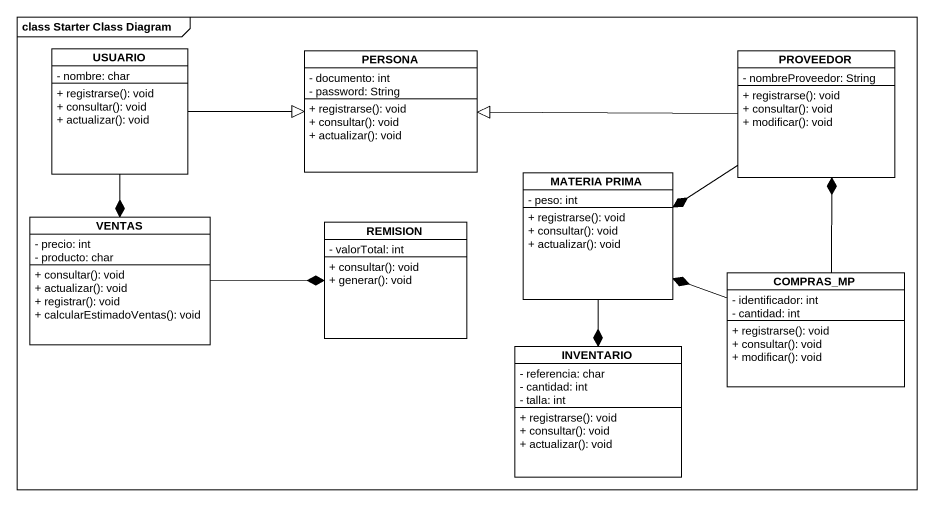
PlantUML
@startuml
mainframe class Starter Class Diagram
hide circle
hide empty members
skinparam classAttributeIconSize 0
class USUARIO {
  - nombre: char
  + registrarse(): void
  + consultar(): void
  + actualizar(): void
}
class PERSONA {
  - documento: int
  - password: String
  + registrarse(): void
  + consultar(): void
  + actualizar(): void
}
class PROVEEDOR {
  - nombreProveedor: String
  + registrarse(): void
  + consultar(): void
  + modificar(): void
}
class "MATERIA PRIMA" as MATERIA_PRIMA {
  - peso: int
  + registrarse(): void
  + consultar(): void
  + actualizar(): void
}
class VENTAS {
  - precio: int
  - producto: char
  + consultar(): void
  + actualizar(): void
  + registrar(): void
  + calcularEstimadoVentas(): void
}
class REMISION {
  - valorTotal: int
  + consultar(): void
  + generar(): void
}
class COMPRAS_MP {
  - identificador: int
  - cantidad: int
  + registrarse(): void
  + consultar(): void
  + modificar(): void
}
class INVENTARIO {
  - referencia: char
  - cantidad: int
  - talla: int
  + registrarse(): void
  + consultar(): void
  + actualizar(): void
}
USUARIO -right-|> PERSONA
USUARIO --* VENTAS
PROVEEDOR -left-|> PERSONA
PROVEEDOR -left-* MATERIA_PRIMA
MATERIA_PRIMA --* INVENTARIO
VENTAS -right-* REMISION
COMPRAS_MP -up-* PROVEEDOR
COMPRAS_MP -left-* MATERIA_PRIMA
@enduml
